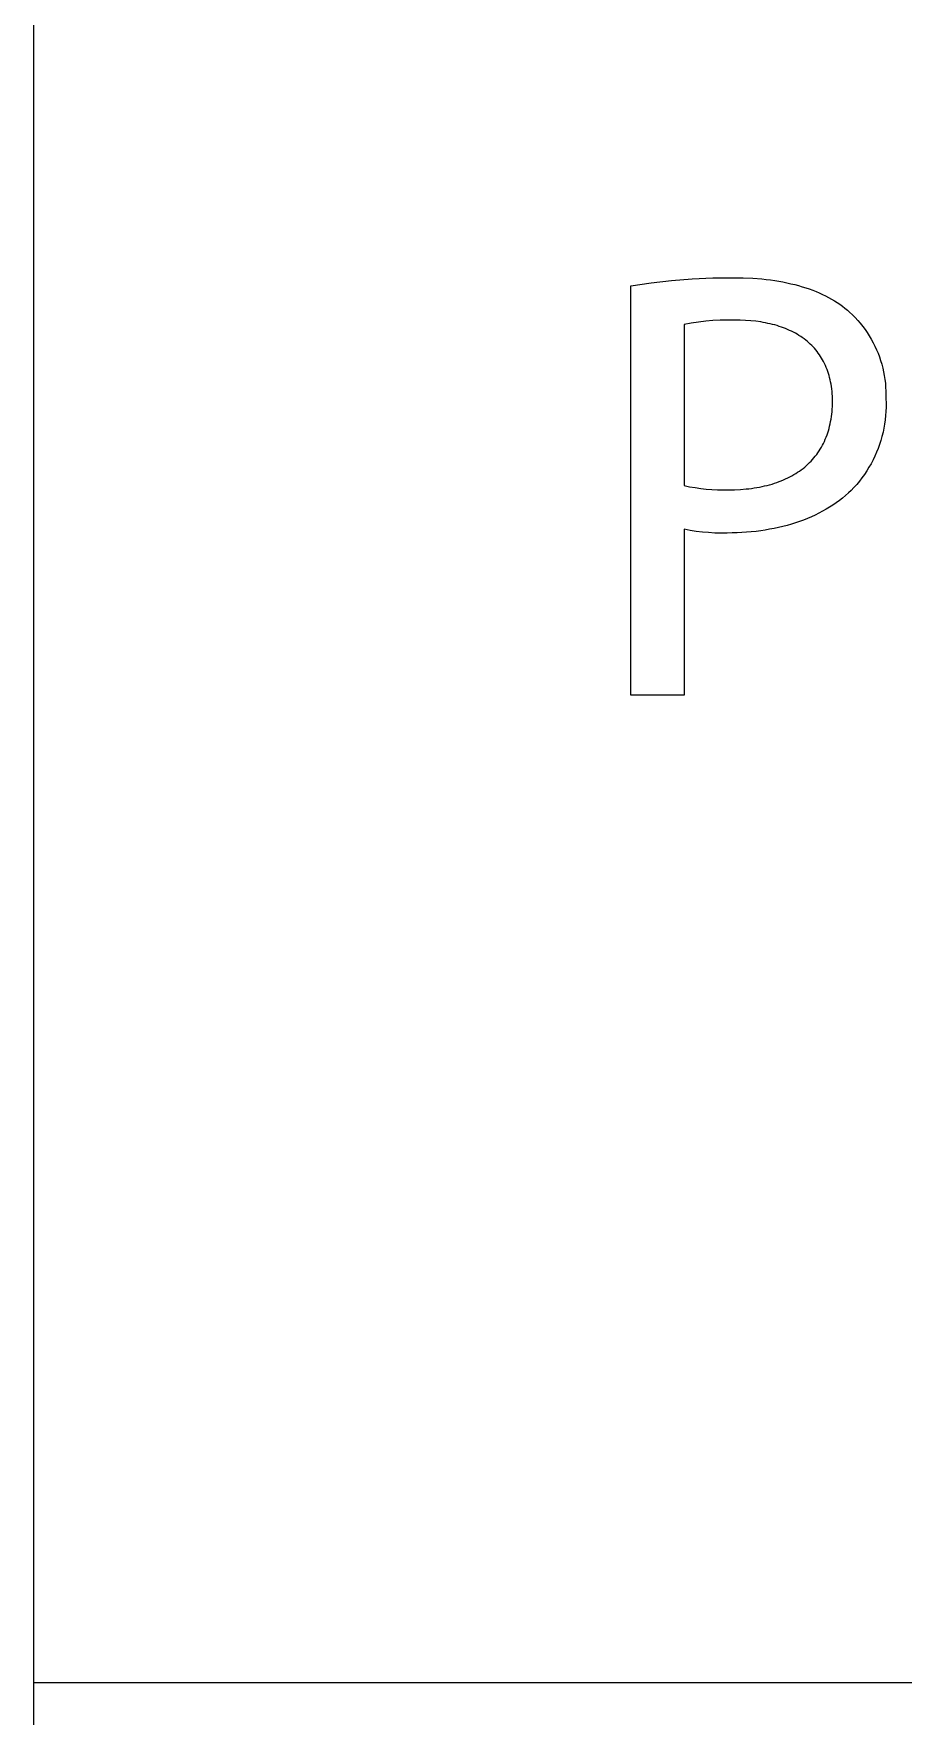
# Model space of a CAD drawing. Header units: millimetres. Extents: x -1421 to 3505, y -683 to 2759.
# Drawn here: x 1643.6 to 1713.3, y -547.8 to -412.9 of the extents above; entities that cross this region are included whole.
import ezdxf

# ---------------------------------------------------------------- set-up
doc = ezdxf.new("R2010")
doc.units = ezdxf.units.MM
doc.header["$MEASUREMENT"] = 0
doc.layers.add('Domyślny', color=7, linetype='Continuous', true_color=0x000000)

msp = doc.modelspace()

# ---------------------------------------------------------------- linework, layer by layer
at = {"layer": 'Domyślny', "color": 18, "lineweight": 15, "true_color": 0x000000}
for p, q in [((1643.61, -682.77), (1643.61, -132.12)), ((1691.48, -433.13), (1693.12, -432.89)), ((1693.12, -432.89), (1694.76, -432.71)), ((1694.76, -432.71), (1696.41, -432.58)), ((1696.41, -432.58), (1698.06, -432.51)), ((1698.06, -432.51), (1699.72, -432.49)), ((1699.72, -432.49), (1700.5, -432.5)), ((1700.5, -432.5), (1701.26, -432.53)), ((1701.26, -432.53), (1701.99, -432.59)), ((1701.99, -432.59), (1702.34, -432.63)), ((1702.34, -432.63), (1702.69, -432.67)), ((1702.69, -432.67), (1703.03, -432.72)), ((1703.03, -432.72), (1703.36, -432.77)), ((1703.36, -432.77), (1703.69, -432.83)), ((1703.69, -432.83), (1704.01, -432.9)), ((1704.01, -432.9), (1704.33, -432.97)), ((1704.33, -432.97), (1704.63, -433.04)), ((1704.63, -433.04), (1704.94, -433.12)), ((1691.48, -465.97), (1691.48, -433.13)), ((1704.94, -433.12), (1705.23, -433.21)), ((1705.23, -433.21), (1705.52, -433.3)), ((1705.52, -433.3), (1705.8, -433.39)), ((1705.8, -433.39), (1706.07, -433.49)), ((1706.07, -433.49), (1706.34, -433.6)), ((1706.34, -433.6), (1706.6, -433.71)), ((1706.6, -433.71), (1706.86, -433.83)), ((1706.86, -433.83), (1707.1, -433.95)), ((1707.1, -433.95), (1707.34, -434.07)), ((1707.34, -434.07), (1707.58, -434.2)), ((1707.58, -434.2), (1707.81, -434.34)), ((1707.81, -434.34), (1708.03, -434.48)), ((1708.03, -434.48), (1708.24, -434.62)), ((1708.24, -434.62), (1708.45, -434.77)), ((1708.45, -434.77), (1708.65, -434.92)), ((1708.65, -434.92), (1708.85, -435.08)), ((1708.85, -435.08), (1709.03, -435.24)), ((1709.03, -435.24), (1709.26, -435.46)), ((1709.26, -435.46), (1709.48, -435.68)), ((1709.48, -435.68), (1709.69, -435.91)), ((1696.34, -436.14), (1695.76, -436.24)), ((1695.76, -436.24), (1695.76, -449.15)), ((1696.91, -436.05), (1696.34, -436.14)), ((1697.49, -435.98), (1696.91, -436.05)), ((1698.07, -435.92), (1697.49, -435.98)), ((1698.65, -435.89), (1698.07, -435.92)), ((1699.23, -435.88), (1698.65, -435.89)), ((1699.82, -435.88), (1699.23, -435.88)), ((1700.25, -435.89), (1699.82, -435.88)), ((1700.68, -435.91), (1700.25, -435.89)), ((1701.1, -435.94), (1700.68, -435.91)), ((1701.51, -435.98), (1701.1, -435.94)), ((1701.91, -436.04), (1701.51, -435.98)), ((1702.1, -436.07), (1701.91, -436.04)), ((1702.29, -436.11), (1702.1, -436.07)), ((1702.48, -436.15), (1702.29, -436.11)), ((1702.67, -436.19), (1702.48, -436.15)), ((1702.85, -436.23), (1702.67, -436.19)), ((1703.03, -436.28), (1702.85, -436.23)), ((1703.21, -436.33), (1703.03, -436.28)), ((1703.39, -436.39), (1703.21, -436.33)), ((1703.56, -436.45), (1703.39, -436.39)), ((1703.73, -436.51), (1703.56, -436.45)), ((1703.89, -436.57), (1703.73, -436.51)), ((1704.06, -436.64), (1703.89, -436.57)), ((1704.22, -436.71), (1704.06, -436.64)), ((1704.37, -436.78), (1704.22, -436.71)), ((1704.53, -436.86), (1704.37, -436.78)), ((1704.68, -436.94), (1704.53, -436.86)), ((1704.82, -437.02), (1704.68, -436.94)), ((1704.97, -437.11), (1704.82, -437.02)), ((1705.11, -437.2), (1704.97, -437.11)), ((1709.69, -435.91), (1709.89, -436.14)), ((1709.89, -436.14), (1710.08, -436.39)), ((1710.08, -436.39), (1710.27, -436.64)), ((1710.27, -436.64), (1710.45, -436.89)), ((1710.45, -436.89), (1710.61, -437.16)), ((1710.61, -437.16), (1710.77, -437.42)), ((1705.24, -437.29), (1705.11, -437.2)), ((1705.38, -437.39), (1705.24, -437.29)), ((1705.51, -437.49), (1705.38, -437.39)), ((1705.63, -437.59), (1705.51, -437.49)), ((1705.76, -437.7), (1705.63, -437.59)), ((1705.88, -437.81), (1705.76, -437.7)), ((1705.99, -437.92), (1705.88, -437.81)), ((1706.1, -438.04), (1705.99, -437.92)), ((1706.21, -438.15), (1706.1, -438.04)), ((1706.32, -438.28), (1706.21, -438.15)), ((1706.42, -438.4), (1706.32, -438.28)), ((1706.52, -438.53), (1706.42, -438.4)), ((1710.77, -437.42), (1710.92, -437.7)), ((1710.92, -437.7), (1711.06, -437.97)), ((1711.06, -437.97), (1711.19, -438.26)), ((1711.19, -438.26), (1711.31, -438.54)), ((1706.61, -438.66), (1706.52, -438.53)), ((1706.7, -438.8), (1706.61, -438.66)), ((1706.79, -438.94), (1706.7, -438.8)), ((1706.87, -439.08), (1706.79, -438.94)), ((1706.95, -439.22), (1706.87, -439.08)), ((1707.02, -439.37), (1706.95, -439.22)), ((1707.09, -439.52), (1707.02, -439.37)), ((1707.16, -439.68), (1707.09, -439.52)), ((1707.22, -439.84), (1707.16, -439.68)), ((1707.28, -440), (1707.22, -439.84)), ((1711.31, -438.54), (1711.42, -438.84)), ((1711.42, -438.84), (1711.52, -439.13)), ((1711.52, -439.13), (1711.61, -439.43)), ((1711.61, -439.43), (1711.69, -439.73)), ((1711.69, -439.73), (1711.76, -440.03)), ((1707.34, -440.16), (1707.28, -440)), ((1707.39, -440.33), (1707.34, -440.16)), ((1707.43, -440.5), (1707.39, -440.33)), ((1707.47, -440.67), (1707.43, -440.5)), ((1707.51, -440.85), (1707.47, -440.67)), ((1707.55, -441.03), (1707.51, -440.85)), ((1707.57, -441.22), (1707.55, -441.03)), ((1711.76, -440.03), (1711.81, -440.34)), ((1711.81, -440.34), (1711.86, -440.65)), ((1711.86, -440.65), (1711.9, -440.95)), ((1711.9, -440.95), (1711.92, -441.26)), ((1707.6, -441.41), (1707.57, -441.22)), ((1707.62, -441.6), (1707.6, -441.41)), ((1707.64, -441.79), (1707.62, -441.6)), ((1707.65, -441.99), (1707.64, -441.79)), ((1707.65, -442.19), (1707.65, -441.99)), ((1707.66, -442.39), (1707.65, -442.19)), ((1707.65, -442.61), (1707.66, -442.39)), ((1711.92, -441.26), (1711.94, -441.58)), ((1711.94, -441.58), (1711.94, -441.89)), ((1711.94, -441.89), (1711.94, -442.2)), ((1711.94, -442.2), (1711.95, -442.53)), ((1711.95, -442.53), (1711.95, -442.87)), ((1707.51, -444.02), (1707.54, -443.83)), ((1707.54, -443.83), (1707.57, -443.63)), ((1707.57, -443.63), (1707.6, -443.43)), ((1707.6, -443.43), (1707.62, -443.23)), ((1707.62, -443.23), (1707.64, -443.03)), ((1707.64, -443.03), (1707.65, -442.82)), ((1707.65, -442.82), (1707.65, -442.61)), ((1711.88, -443.88), (1711.83, -444.22)), ((1711.91, -443.55), (1711.88, -443.88)), ((1711.94, -443.21), (1711.91, -443.55)), ((1711.95, -442.87), (1711.94, -443.21)), ((1707.15, -445.27), (1707.22, -445.1)), ((1707.22, -445.1), (1707.28, -444.93)), ((1707.28, -444.93), (1707.33, -444.76)), ((1707.33, -444.76), (1707.38, -444.58)), ((1707.38, -444.58), (1707.43, -444.39)), ((1707.43, -444.39), (1707.47, -444.21)), ((1707.47, -444.21), (1707.51, -444.02)), ((1711.62, -445.21), (1711.53, -445.53)), ((1711.71, -444.88), (1711.62, -445.21)), ((1711.77, -444.55), (1711.71, -444.88)), ((1711.83, -444.22), (1711.77, -444.55)), ((1706.39, -446.66), (1706.49, -446.52)), ((1706.49, -446.52), (1706.58, -446.37)), ((1706.58, -446.37), (1706.68, -446.23)), ((1706.68, -446.23), (1706.77, -446.08)), ((1706.77, -446.08), (1706.85, -445.92)), ((1706.85, -445.92), (1706.93, -445.77)), ((1706.93, -445.77), (1707.01, -445.61)), ((1707.01, -445.61), (1707.08, -445.44)), ((1707.08, -445.44), (1707.15, -445.27)), ((1711.19, -446.49), (1711.05, -446.8)), ((1711.32, -446.17), (1711.19, -446.49)), ((1711.43, -445.86), (1711.32, -446.17)), ((1711.53, -445.53), (1711.43, -445.86)), ((1705.01, -447.99), (1705.16, -447.89)), ((1705.16, -447.89), (1705.3, -447.78)), ((1705.3, -447.78), (1705.43, -447.67)), ((1705.43, -447.67), (1705.57, -447.55)), ((1705.57, -447.55), (1705.69, -447.44)), ((1705.69, -447.44), (1705.82, -447.31)), ((1705.82, -447.31), (1705.94, -447.19)), ((1705.94, -447.19), (1706.06, -447.06)), ((1706.06, -447.06), (1706.17, -446.93)), ((1706.17, -446.93), (1706.28, -446.8)), ((1706.28, -446.8), (1706.39, -446.66)), ((1710.58, -447.69), (1710.41, -447.98)), ((1710.75, -447.4), (1710.58, -447.69)), ((1710.91, -447.1), (1710.75, -447.4)), ((1711.05, -446.8), (1710.91, -447.1)), ((1695.76, -449.15), (1696.2, -449.25)), ((1696.2, -449.25), (1696.64, -449.32)), ((1701.6, -449.31), (1701.81, -449.28)), ((1701.81, -449.28), (1702.02, -449.23)), ((1702.02, -449.23), (1702.22, -449.19)), ((1702.22, -449.19), (1702.42, -449.14)), ((1702.42, -449.14), (1702.62, -449.09)), ((1702.62, -449.09), (1702.81, -449.03)), ((1702.81, -449.03), (1703, -448.97)), ((1703, -448.97), (1703.19, -448.91)), ((1703.19, -448.91), (1703.37, -448.84)), ((1703.37, -448.84), (1703.55, -448.77)), ((1703.55, -448.77), (1703.73, -448.7)), ((1703.73, -448.7), (1703.9, -448.62)), ((1703.9, -448.62), (1704.07, -448.54)), ((1704.07, -448.54), (1704.24, -448.46)), ((1704.24, -448.46), (1704.4, -448.37)), ((1704.4, -448.37), (1704.56, -448.28)), ((1704.56, -448.28), (1704.71, -448.19)), ((1704.71, -448.19), (1704.86, -448.09)), ((1704.86, -448.09), (1705.01, -447.99)), ((1709.6, -449.06), (1709.38, -449.32)), ((1709.82, -448.8), (1709.6, -449.06)), ((1710.02, -448.54), (1709.82, -448.8)), ((1710.22, -448.26), (1710.02, -448.54)), ((1710.41, -447.98), (1710.22, -448.26)), ((1696.64, -449.32), (1697.09, -449.39)), ((1697.09, -449.39), (1697.53, -449.44)), ((1697.53, -449.44), (1697.98, -449.48)), ((1697.98, -449.48), (1698.43, -449.5)), ((1698.43, -449.5), (1698.87, -449.5)), ((1698.87, -449.5), (1699.32, -449.5)), ((1699.32, -449.5), (1699.8, -449.49)), ((1699.8, -449.49), (1700.27, -449.47)), ((1700.27, -449.47), (1700.73, -449.43)), ((1700.73, -449.43), (1700.95, -449.41)), ((1700.95, -449.41), (1701.17, -449.38)), ((1701.17, -449.38), (1701.39, -449.35)), ((1701.39, -449.35), (1701.6, -449.31)), ((1707.95, -450.54), (1707.69, -450.72)), ((1708.21, -450.35), (1707.95, -450.54)), ((1708.46, -450.16), (1708.21, -450.35)), ((1708.7, -449.96), (1708.46, -450.16)), ((1708.93, -449.75), (1708.7, -449.96)), ((1709.16, -449.54), (1708.93, -449.75)), ((1709.38, -449.32), (1709.16, -449.54)), ((1705.34, -451.92), (1705.02, -452.04)), ((1705.66, -451.79), (1705.34, -451.92)), ((1705.97, -451.66), (1705.66, -451.79)), ((1706.27, -451.52), (1705.97, -451.66)), ((1706.57, -451.37), (1706.27, -451.52)), ((1706.86, -451.22), (1706.57, -451.37)), ((1707.14, -451.06), (1706.86, -451.22)), ((1707.42, -450.9), (1707.14, -451.06)), ((1707.69, -450.72), (1707.42, -450.9)), ((1696.25, -452.75), (1695.76, -452.66)), ((1695.76, -452.66), (1695.76, -465.97)), ((1696.74, -452.83), (1696.25, -452.75)), ((1697.24, -452.89), (1696.74, -452.83)), ((1697.73, -452.93), (1697.24, -452.89)), ((1698.23, -452.96), (1697.73, -452.93)), ((1698.73, -452.97), (1698.23, -452.96)), ((1699.22, -452.96), (1698.73, -452.97)), ((1699.62, -452.95), (1699.22, -452.96)), ((1700.01, -452.94), (1699.62, -452.95)), ((1700.39, -452.92), (1700.01, -452.94)), ((1700.77, -452.9), (1700.39, -452.92)), ((1701.15, -452.87), (1700.77, -452.9)), ((1701.53, -452.83), (1701.15, -452.87)), ((1701.9, -452.78), (1701.53, -452.83)), ((1702.26, -452.73), (1701.9, -452.78)), ((1702.62, -452.66), (1702.26, -452.73)), ((1702.98, -452.6), (1702.62, -452.66)), ((1703.33, -452.52), (1702.98, -452.6)), ((1703.68, -452.44), (1703.33, -452.52)), ((1704.02, -452.35), (1703.68, -452.44)), ((1704.36, -452.25), (1704.02, -452.35)), ((1704.69, -452.15), (1704.36, -452.25)), ((1705.02, -452.04), (1704.69, -452.15)), ((1695.76, -465.97), (1691.48, -465.97)), ((1643.61, -545.12), (3500.45, -545.12))]:
    msp.add_line(p, q, dxfattribs=at)

doc.saveas('drawing.dxf')
